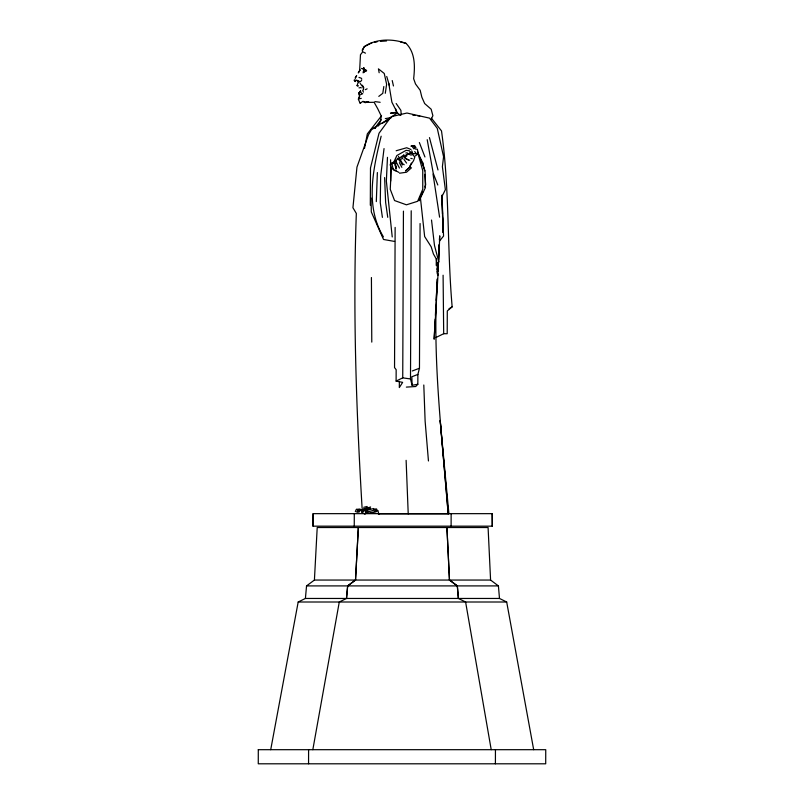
<?xml version="1.0" encoding="UTF-8"?>
<svg xmlns="http://www.w3.org/2000/svg" width="804" height="804" viewBox="0 0 804 804"><rect width="100%" height="100%" fill="white"/><g stroke="black" fill="none" stroke-linecap="round" stroke-linejoin="round"><path stroke-width="1.21" d="M415.98 147.604L414.573 145.534L410.914 146.127L413.045 146.619M308.555 763.8L308.595 749.69M354.252 526.168L354.293 513.655M451.114 526.168L451.144 513.655M495.405 763.8L495.445 749.69M395.136 227.401L394.543 367.599L396.161 369.679L396.111 381.086L402.643 382.362L399.327 387.558L399.357 381.297M396.111 381.086L402.734 377.86L403.437 211.14M420.08 223.542L419.467 368.242L417.879 374.433L417.819 384.282L412.11 385.287L410.502 378.955L411.216 210.779M370.312 205.231L370.493 167.956L379.016 133.253L391.176 116.67L406.965 113.032L429.557 118.148L437.275 128.349L443.577 156.77L442.391 166.74L445.376 189.684L442.069 196.276M357.107 85.626L358.272 85.927L357.036 85.636L358.343 81.837L360.463 81.696L361.659 80.259M313.027 526.168L313.148 513.655L492.219 513.655L492.279 526.168L313.017 526.168L313.148 513.655M437.386 279.008C431.959 357.519 442.18 435.708 448.18 513.846L440.17 420.442L448.913 513.846L378.222 513.836M376.312 201.593L377.367 172.558M437.798 265.37L438.23 271.45L437.929 264.828L438.753 261.712L439.748 235.823L439.386 239.853M438.21 268.446L438.461 262.225M438.562 259.742L439.185 244.818M387.468 157.343L386.362 181.121L392.231 236.939M371.046 197.995L371.317 211.975L383.518 239.471L394.603 241.441M436.22 265.39L436.341 259.059L433.406 253.963L431.185 246.798L424.643 236.537L420.291 196.608M391.327 167.403L390.252 189.292L394.563 200.548L406.442 204.819L417.628 201.291L422.763 189.292L422.753 170.649L417.588 151.976L425.085 170.8L425.356 187.764L419.065 200.819L422.803 191.684M270.717 749.69L298.183 602.005L305.409 598.457L306.545 585.905L314.414 580.056L317.208 527.524L488.088 527.524L490.581 580.056L498.42 585.905L499.485 598.457L506.691 602.005L533.675 749.69M435.185 319.148L434.14 339.208L438.019 274.496L436.894 268.807M435.386 315.379L435.909 305.349M436.17 300.334L436.632 291.55M436.964 285.279L437.296 279.008M437.929 264.828L438.079 262.325M438.592 253.582L439.095 244.848M312.826 749.69L339.278 602.005L346.504 598.457L347.64 585.905L355.509 580.056L358.353 527.524L355.509 580.056L347.64 585.905M346.494 598.457L347.68 585.905M396.081 169.172L396.432 166.016M364.061 70.059L364.353 71.928L366.373 70.471L363.589 68.973M384.041 148.579L380.654 176.146L380.282 202.759L382.413 217.371M394.824 164.87L395.849 167.101L395.578 168.619M363.137 72.873L363.338 71.385M385.287 93.284L386.623 84.279L384.252 73.476L378.433 68.863L379.166 72.752M383.83 86.53L382.774 93.344L378.784 96.379M364.493 148.418L367.317 133.916L381.528 115.806M381.156 136.208C373.116 168.77 364.835 206.206 383.397 236.848M359.669 70.018L360.473 54.692L362.785 51.788L365.468 53.164M390.905 166.669L390.141 164.82L390.654 163.725M363.91 70.973L364.021 72.058L366.373 70.471M358.785 98.832L359.609 95.967L359.056 92.792L359.609 95.967L358.785 98.832L361.247 98.349M424.713 187.141L425.668 184.87L424.894 174.367M378.423 125.977L380.724 120.53L381.186 115.846L377.729 108.741L374.131 102.299L365.368 102.44M411.357 163.112L409.98 166.157L413.568 160.659L414.784 157.102L412.713 154.418M367.951 507.404L362.031 509.575L358.323 510.027L357.358 512.148L355.328 511.434L356.423 509.374L360.112 509.022M362.242 51.054L364.262 46.672C376.001 38.512 392.905 38.552 406 43.346C415.417 52.682 415.005 66.531 413.648 78.732L415.507 83.948L420.18 90.289L421.849 97.194L424.663 103.555L431.165 109.223L432.894 115.736L431.105 119.374M369.538 507.877L362.574 510.429L359.679 510.711L358.966 512.238L357.941 511.786L358.705 510.289L361.629 510.078L370.614 506.962M393.347 163.091L396.864 155.534L406.12 150.328L409.558 150.82M365.066 514.269L362.393 512.56L363.016 511.233L373.709 508.51M377.026 509.364L365.478 512.55L366.031 511.434L368.292 511.304M371.197 512.359L370.272 513.113L377.9 510.59L378.925 514.299M391.317 117.625L371.95 128.931L368.493 134.821L356.956 167.131L352.936 207.733L356.333 213.452C352.745 311.761 356.303 410.211 362.112 508.379M362.222 49.999L364.262 46.672L372.202 42.632M374.614 128.499L381.136 119.746M375.88 127.223L378.905 123.364M439.486 241.059L443.557 236.064L441.989 195.292L442.491 213.854M417.819 384.282L415.738 386.513L406.362 387.106M394.875 163.031L394.302 162.408M404.201 164.74L402.663 163.755L399.347 158.177L402.854 155.614L403.909 156.589M385.488 121.736L387.97 119.404L382.272 123.394M411.517 167.775L406.512 172.227L399.598 173.222M431.436 118.208L441.496 130.901C449.727 189.181 447.014 248.295 452.16 306.857L447.295 310.927L447.205 333.71L443.687 333.71L435.828 337.559M360.604 94.5L362.745 93.706M412.563 154.579L410.924 155.061L407.99 153.865L404.281 156.217L406.09 158.921L408.422 159.996M415.377 155.906L418.03 153.936M358.252 99.033L360.071 103.073L363.026 101.404L365.709 102.389L368.664 101.716L365.096 102.58L363.026 101.404M391.729 116.902L397.327 112.821L400.492 115.444M394.352 163.664L396.101 163.725M405.085 157.071L406.945 155.785L406.442 154.489M399.799 160.036L398 159.071L394.503 161.152L395.588 164.74M400.171 159.504L402.804 158.448M449.014 308.736L452.16 306.857M358.996 87.857L360.222 87.706M365.348 89.666L367.116 88.832M367.227 509.656L370.584 508.289M417.879 374.433L411.829 376.764L412.11 385.287M412.301 370.966L419.467 368.242M365.096 102.58L365.709 102.389M396.151 150.76L406.683 147.745L411.015 149.524M374.754 511.264L377.599 510.53M363.75 507.314L367.137 506.48M371.95 128.931L375.458 128.087M398.221 159.021L397.156 158.197M360.282 91.063L361.659 93.656M385.297 118.62L390.794 117.585M374.604 42.27L377.006 41.908M380.614 41.366L386.533 40.944M375.97 513.052L370.724 513.364M373.498 509.284L376.322 508.912M404.633 157.926L403.809 156.971M354.463 80.149L355.368 81.566L354.082 80.179L356.956 80.199M368.292 513.032L370.755 512.992M314.414 580.056L490.581 580.056M306.545 585.905L498.42 585.905M305.409 598.457L499.485 598.457M298.183 602.005L506.691 602.005M416.291 153.815L409.849 153.303L410.231 152.7L408.844 154.117L407.065 152.83L405.819 152.971M364.272 70.39L363.056 68.641L366.644 70.762L366.212 70.44M398.874 172.398L394.915 170.237M415.266 149.041L417.356 149.222L418.02 152.257M360.071 103.073L360.684 103.143M358.534 81.063L357.117 80.892L359.73 81.475M412.774 115.143L415.115 115.444M417.457 115.746L419.799 116.047M374.915 101.605L380.151 102.289M365.478 512.55L367.016 512.751M402.734 377.86L410.502 378.955M391.458 168.106L393.93 169.543M396 170.87L393.98 170.358L393.287 169.403L391.97 164.408M400.412 41.929L406 43.346M410.814 158.348L412.251 158.72M409.799 160.318L405.97 158.77M361.488 68.41L362.885 68.842M416.02 153.303L414.703 151.514M356.423 509.374L358.323 510.027M358.976 77.405L361.227 78.179L361.82 79.124M400.543 161.091L399.548 159.936M405.226 158.066L405.839 158.318M358.705 510.289L359.679 510.711M363.016 511.233L362.172 510.862L361.509 512.158L362.393 512.56M458.391 598.457L457.325 585.905L449.476 580.056L446.934 527.524L449.476 580.056L457.325 585.905L458.401 598.457L465.606 602.005L491.214 749.69M366.031 511.434L366.554 511.726M403.829 155.283L403.789 154.529M364.282 68.199L363.559 67.576L363.709 68.079M410.05 151.534L411.96 153.273M401.839 167.322L399.407 162.709M399.447 168.076L396.151 161.825M360.152 83.445L363.81 88.098L362.453 85.244M360.845 87.405L361.217 87.927M396.161 103.515L400.905 110.379L401.206 114.952M395.598 160.428L396.171 161.262M399.548 160.458L400.402 162.076M413.467 145.544L414.975 147.956L413.809 148.83L412.12 146.016M398.452 156.408L399.136 157.865M406.573 163.101L403.95 159.413M401.266 162.941L402.352 164.981M417.507 152.187L422.693 162.679L424.643 170.86M398.543 159.031L399.096 160.197M411.698 150.84L412.492 152.559M358.343 81.837L358.684 82.591M401.779 156.649L402.392 158.097M437.798 185L433.255 173.352L427.205 139.695M419.366 142.539L424.944 156.971M386.734 76.491L389.437 85.616M362.664 90.179L363.378 92.169M388.724 83.204L391.89 102.188L397.327 112.821L390.483 113.193L396.573 112.218L395.668 108.841M417.588 151.976L418.703 155.323M429.457 137.615L437.989 169.966M392.221 80.551L393.457 85.968M438.753 261.712L434.472 245.381L431.517 220.035M363.297 88.4L363.579 89.767M359.056 92.792L359.609 95.967M433.034 174.126L439.587 217.16M387.749 217.331L385.629 202.377L384.613 177.573M437.014 271.551L437.326 274.013M436.341 259.059L437.999 275.239M422.693 162.679L422.944 165.121M428.452 460.963L425.125 421.175L423.798 385.005M406.12 460.34L408.221 513.846M441.989 195.292L442.994 232.406L442.592 217.562M443.094 275.219L443.687 333.71M371.418 277.531L371.78 342.112M492.219 513.655L492.279 526.168M390.603 159.745L390.674 181.101M258.295 749.69L258.265 763.8L545.705 763.8L545.745 749.69L258.295 749.69M356.594 75.737L355.257 78.048L356.594 75.737M359.981 70.048L358.282 72.923L359.991 70.048M360.584 91.003L359.79 92.199L360.584 91.003M410.472 166.639L405.608 170.82L410.472 166.639M393.679 163.061L391.94 163.815L391.659 162.971L393.347 162.267L393.679 163.061"/></g></svg>
